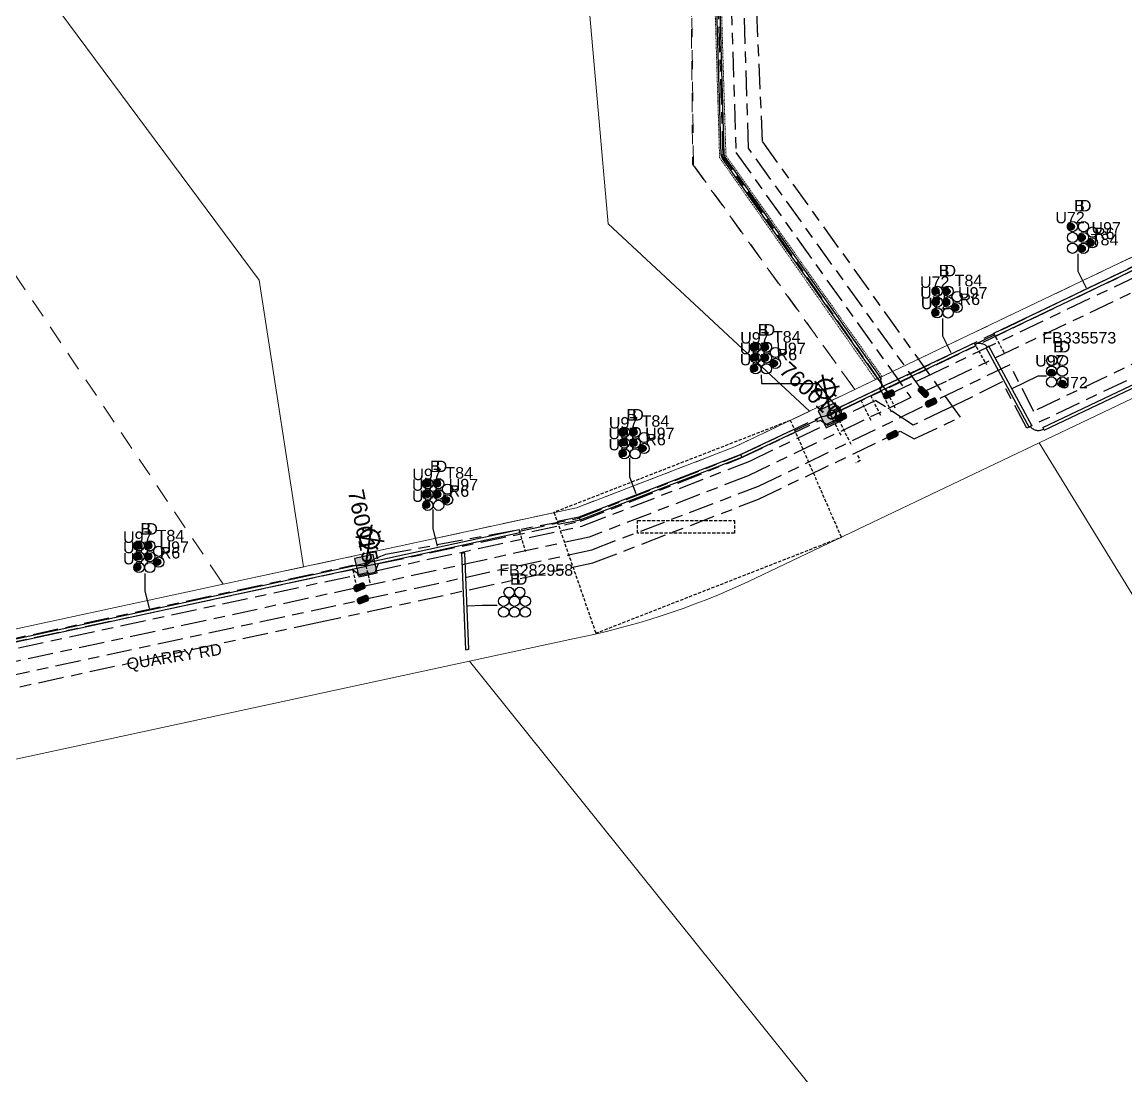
# Model space of a CAD drawing. Header units: metres. Extents: x 292510 to 295946, y 6251475 to 6256272.
# Drawn here: x 294445.9 to 294619.1, y 6255619.2 to 6255784.6 of the extents above; entities that cross this region are included whole.
import ezdxf
from ezdxf.enums import TextEntityAlignment as Align

# ---------------------------------------------------------------- set-up
doc = ezdxf.new("R2010")
doc.units = ezdxf.units.M
for name, pattern in [('Cable Exist UG', [8.2, 4, -1.2, 1.8, -1.2]), ('Dash', [5, 3, -2]), ('DASHED', [0.75, 0.5, -0.25]), ('HIDDEN', [0.375, 0.25, -0.125]), ('HIDDEN2', [0.1875, 0.125, -0.0625])]:
    doc.linetypes.add(name, pattern=pattern)
doc.layers.get('0').update_dxf_attribs({"color": 6})
for name, color, linetype, lineweight in [('Cadastre Developer_SP_EXT', 9, 'Continuous', 5), ('Cadastre Land Parcels_SP_EXT', 7, 'Continuous', 5), ('Cadastre Other Property_SP_EXT', 9, 'HIDDEN', 5), ('Cadastre Roads_SP_EXT', 7, 'Continuous', 5)]:
    doc.layers.add(name, color=color, linetype=linetype, lineweight=lineweight)
for name, color, linetype in [('Duct_SP_EXT', 7, 'Continuous'), ('Equip_HV_EXT', 7, 'Continuous'), ('Equip_SP_SL_EXT', 7, 'Continuous'), ('Mains_HV_EXT', 7, 'Continuous'), ('Mains_LV_EXT', 7, 'Continuous'), ('Mains_SL_EXT', 7, 'Continuous'), ('SupportsUG_SP_LV_SL_EXT', 7, 'Continuous'), ('Trench_SP_EXT', 7, 'Continuous')]:
    doc.layers.add(name, color=color, linetype=linetype)
doc.layers.add('UNKNOWN_FEATURES', color=1, linetype='DASHED', plot=False)
doc.styles.add('COLUMN_LABEL', font='arial.ttf')
doc.styles.add('iecARIAL', font='arial.ttf', dxfattribs={"height": 2})
doc.styles.add('POLE_LABEL', font='arial.ttf')
doc.styles.get("Standard").update_dxf_attribs({"font": 'arial.ttf'})

# ---------------------------------------------------------------- blocks, each defined once
blk = doc.blocks.new('COLUMN_EXT')
blk.add_hatch(color=256).paths.add_polyline_path([(-1.49, 1.48), (-1.49, -1.49), (1.48, -1.49), (1.48, 1.48)])
blk.add_lwpolyline([(-1.49, -1.49), (1.48, -1.49), (1.48, 1.48), (-1.49, 1.48)], close=True)
for tag, height, style, flags, p in [('ASSET_NUM', 2.5, 'COLUMN_LABEL', 8, (2, 2)), ('STRUCTURE_PLANT_NUMBER', 0.2, 'POLE_LABEL', 9, (1.81, 0.03)), ('STREET_CODE', 0.2, 'COLUMN_LABEL', 9, (1.81, -0.2))]:
    blk.add_attdef(tag, text='', height=height, dxfattribs=dict(style=style, flags=flags)).set_placement(p, align=Align.MIDDLE_LEFT)
at = {"flags": 9}
for tag, p in [('COLUMN_TYPE', (1.81, -0.4)), ('OWNED_BY', (1.81, -0.6)), ('STATE', (1.81, -0.8)), ('USAGE', (1.81, -1)), ('STREETNAME', (1.81, -1.6)), ('SUBURB', (1.81, -1.8)), ('LEGEND', (1.81, -1.2)), ('LOCATION', (1.81, -1.4)), ('NOTES', (1.81, -2))]:
    blk.add_attdef(tag, text='', height=0.2, dxfattribs=at).set_placement(p, align=Align.MIDDLE_LEFT)
at = {"flags": 1}
blk.add_attdef('Z', (1.81, -2.35), '', height=0.2, dxfattribs=at)
blk = doc.blocks.new('DUCT_EXT')
blk.add_circle((0, 0.8), 0.8)
at = {"flags": 1}
blk.add_attdef('Z', (0, 0), '', height=0.2, dxfattribs=at)
at = {"flags": 9}
for tag, p in [('DUCT_CODE', (0, 0)), ('XSECT_TYPE', (0, -0.2)), ('STATE', (0, -0.6)), ('FB_REFERENCE', (0, -0.4)), ('NOTES', (0, -0.8))]:
    blk.add_attdef(tag, text='', height=0.2, dxfattribs=at).set_placement(p, align=Align.MIDDLE_LEFT)
blk = doc.blocks.new('SL_LANTERN_EXT')
at = {"lineweight": 40}
for p, q in [((-1.46, 5.68), (-1.06, 5.28)), ((0, 1.97), (0, 6.47)), ((1.46, 5.68), (1.06, 5.28)), ((-2.25, 4.22), (2.25, 4.22)), ((-1.46, 2.76), (-1.06, 3.16)), ((0, 0), (0, 2.72)), ((1.46, 2.76), (1.06, 3.16))]:
    blk.add_line(p, q, dxfattribs=at)
blk.add_circle((0, 4.22), 1.5, dxfattribs=at)
at = {"style": 'iecARIAL', "flags": 9}
blk.add_attdef('ASSET_NUM', (1.5, 1.5), '', height=2.5, dxfattribs=at)
for tag, p, height, flags in [('OPERATING_VOLTAGE', (0.98, -1.65), 0.2, 9), ('ORIENTATION', (0.98, -1.85), 0.2, 9), ('CONSTRUCTED_VOLTAGE', (0.98, -0.65), 0.2, 9), ('CONTROL_TYPE', (0.98, -0.85), 0.2, 9), ('LANTERN_PURPOSE', (0.98, -1.05), 0.2, 9), ('LANTERN_TYPE', (0.98, -1.25), 0.2, 9), ('NO_PHASES', (0.98, -1.45), 0.2, 9), ('LNUMBER', (2.18, -3.25), 2.5, 8), ('OWNED_BY', (0.98, -2.05), 0.2, 9), ('STATE', (0.98, -2.25), 0.2, 9), ('USAGE', (0.98, -2.45), 0.2, 9), ('CEXIST', (0.98, -2.65), 0.2, 9), ('CNEW', (0.98, -2.85), 0.2, 9), ('CNUMBER', (0.98, -3.05), 0.2, 9), ('CREMOVE', (0.98, -3.25), 0.2, 9), ('CREPLACE', (0.98, -3.45), 0.2, 9), ('LKINGHEIGHT', (0.98, -3.65), 0.2, 9), ('LBRACKET', (0.98, -3.85), 0.2, 9), ('LBRACKETVOCAB', (0.98, -4.05), 0.2, 9), ('LCATEGORY', (0.98, -4.25), 0.2, 9), ('LCHARGE1', (0.98, -4.45), 0.2, 9), ('LCHARGE1PERCENT', (0.98, -4.65), 0.2, 9), ('LCHARGE2', (0.98, -4.85), 0.2, 9), ('LCHARGE2PERCENT', (0.98, -5.05), 0.2, 9), ('LCHARGE3', (0.98, -5.25), 0.2, 9), ('LCHARGE3PERCENT', (0.98, -5.45), 0.2, 9), ('LEXIST', (0.98, -5.65), 0.2, 9), ('LLAMP', (0.98, -5.85), 0.2, 9), ('LLAMPVOCAB', (0.98, -6.05), 0.2, 9), ('LMAST', (0.98, -6.25), 0.2, 9), ('LMASTVOCAB', (0.98, -6.45), 0.2, 9), ('LNEW', (0.98, -6.65), 0.2, 9), ('LANTNUMBER', (0.98, -6.85), 0.2, 9), ('LOUTREACH', (0.98, -7.25), 0.2, 9), ('LOUTREACHVOCAB', (0.98, -7.45), 0.2, 9), ('LRATECODE', (0.98, -7.65), 0.2, 9), ('LREMOVE', (0.98, -7.85), 0.2, 9), ('LREPLACE', (0.98, -8.05), 0.2, 9), ('LTYPE', (0.98, -8.25), 0.2, 9), ('LTYPEVOCAB', (0.98, -8.45), 0.2, 9), ('LEGEND', (0.98, -8.65), 0.2, 9), ('LOCATION', (0.98, -8.85), 0.2, 9), ('STREETNAME', (0.98, -9.25), 0.2, 9), ('SUBURB', (0.98, -9.45), 0.2, 1), ('NOTES', (0.98, -9.05), 0.2, 9)]:
    blk.add_attdef(tag, p, '', height=height, dxfattribs=dict(flags=flags))
blk = doc.blocks.new('HV_STJ_EXT')
h = blk.add_hatch(color=256)
edge = h.paths.add_edge_path()
edge.add_ellipse((-0.59, 0.13), major_axis=(0.226, 0.226), ratio=1, start_angle=45, end_angle=135)
edge.add_line((-0.91, 0.13), (-0.91, -0.13))
edge.add_ellipse((-0.59, -0.13), major_axis=(0.226, 0.226), ratio=1, start_angle=135, end_angle=225)
edge.add_line((-0.59, -0.45), (0.59, -0.45))
edge.add_ellipse((0.59, -0.13), major_axis=(-0.226, 0.226), ratio=1, start_angle=135, end_angle=225)
edge.add_line((0.91, -0.13), (0.91, 0.13))
edge.add_ellipse((0.59, 0.13), major_axis=(-0.226, 0.226), ratio=1, start_angle=225, end_angle=315)
edge.add_line((0.59, 0.45), (-0.59, 0.45))
blk.add_lwpolyline([(-0.91, 0.13), (-0.91, -0.13, 0.414214), (-0.59, -0.45), (0.59, -0.45, 0.414214), (0.91, -0.13), (0.91, 0.13, 0.414214), (0.59, 0.45), (-0.59, 0.45, 0.414214)], format="xyb", close=True)
for tag, flags, p in [('ORIENTATION', 9, (1.5, 0)), ('Z', 1, (1.5, -0.8)), ('USAGE', 9, (1.5, -0.2)), ('LEGEND', 9, (1.5, -0.4)), ('NOTES', 9, (1.5, -0.6))]:
    blk.add_attdef(tag, text='', height=0.2, dxfattribs=dict(flags=flags)).set_placement(p, align=Align.MIDDLE_LEFT)
blk = doc.blocks.new('CABLE_LARGE_EXT')
h = blk.add_hatch(color=256)
edge = h.paths.add_edge_path()
edge.add_arc((0, 0.55), 0.55, 0, 360)
blk.add_circle((0, 0.55), 0.55)
at = {"flags": 1}
blk.add_attdef('Z', (0, 0), '', height=0.2, dxfattribs=at)
at = {"flags": 9}
for tag, p in [('COND_CODE', (0, 0)), ('STATE', (0, -0.4)), ('XSECT_SIZE', (0, -0.6)), ('FB_REFERENCE', (0, -0.2)), ('NOTES', (0, -0.8))]:
    blk.add_attdef(tag, text='', height=0.2, dxfattribs=at).set_placement(p, align=Align.MIDDLE_LEFT)

msp = doc.modelspace()

# ---------------------------------------------------------------- linework, layer by layer
at = {"layer": 'Cadastre Developer_SP_EXT', "linetype": 'Dash'}
msp.add_lwpolyline([(294476.58, 6255697.65), (294477.42, 6255696.37), (294532.88, 6255708.38), (294532.88, 6255708.38), (294557.86, 6255717.99), (294576.55, 6255726.94), (294551.23, 6255762.21), (294550.67, 6255818.48), (294516.45, 6255849.68), (294498.95, 6255956.17), (294448.47, 6256023.08), (294321.91, 6255927.79), (294322, 6255927.67), (294476.58, 6255697.65)], close=True, dxfattribs=at)
msp.add_lwpolyline([(294537.74, 6256016.17), (294550.64, 6255818.46), (294551.1, 6255762.29), (294576.55, 6255726.94), (294650.53, 6255762.27)], dxfattribs=at)
at = {"layer": 'Cadastre Land Parcels_SP_EXT', "linetype": 'Continuous'}
for points in [[(294338.3, 6255926.85), (294427.78, 6255785.9), (294435.76, 6255792.99), (294450.42, 6255788.04), (294483.11, 6255744.08), (294490.03, 6255699.13), (294532.88, 6255708.38), (294536.04, 6255709.59), (294557.86, 6255717.99), (294559.91, 6255718.97), (294569.44, 6255723.53), (294537.84, 6255752.92), (294533.85, 6255798.78), (294494.99, 6255837.63), (294475.85, 6255952.44), (294537.5, 6256017.17), (294509.35, 6256054.81), (294338.3, 6255926.85)], [(294179.64, 6255808.48), (294179.72, 6255807.1), (294186.77, 6255639.78), (294192.98, 6255634.99), (294378.33, 6255675), (294490.03, 6255699.13), (294483.11, 6255744.08), (294450.42, 6255788.04), (294435.76, 6255792.99), (294427.78, 6255785.9), (294338.3, 6255926.85), (294179.64, 6255808.48)], [(294388.79, 6255538.39), (294396.19, 6255514.24), (294425.78, 6255509.48), (294477.34, 6255501.17), (294491.83, 6255498.84), (294556.66, 6255488.82), (294562.55, 6255487.91), (294566.81, 6255487.25), (294575.28, 6255610.53), (294516.07, 6255684.29), (294411.92, 6255661.8), (294404.15, 6255658.26), (294398.58, 6255651.82), (294396.18, 6255643.64), (294388.79, 6255538.39)]]:
    msp.add_lwpolyline(points, close=True, dxfattribs=at)
for points in [[(294475.85, 6255952.44), (294494.99, 6255837.63), (294533.85, 6255798.78), (294537.84, 6255752.92), (294569.44, 6255723.53), (294647.68, 6255760.95)], [(294655.76, 6255742.52), (294605.49, 6255718.55), (294650.92, 6255644.6)], [(294650.92, 6255644.6), (294605.49, 6255718.55), (294559.86, 6255696.8), (294558.17, 6255696.03), (294556.48, 6255695.29), (294554.78, 6255694.58), (294553.07, 6255693.89), (294551.35, 6255693.23), (294549.62, 6255692.59), (294547.89, 6255691.99), (294546.16, 6255691.41), (294544.41, 6255690.86), (294542.66, 6255690.33), (294540.91, 6255689.84), (294539.14, 6255689.37), (294537.38, 6255688.93), (294535.61, 6255688.51), (294534.08, 6255688.17), (294532.56, 6255687.85), (294516.07, 6255684.29), (294575.28, 6255610.53), (294685.28, 6255471.4)]]:
    msp.add_lwpolyline(points, dxfattribs=at)
at = {"layer": 'Cadastre Other Property_SP_EXT', "linetype": 'HIDDEN2'}
msp.add_lwpolyline([(294501.79, 6255957.39), (294519.24, 6255851.2), (294553.63, 6255819.84), (294555.34, 6255763.32), (294579.79, 6255728.53), (294580.83, 6255728.97), (294556.33, 6255763.65), (294554.61, 6255820.3), (294520.18, 6255851.7), (294513.18, 6255894.25), (294548.33, 6255895.32), (294619.94, 6255926.12)], dxfattribs=at)
at = {"layer": 'Duct_SP_EXT'}
for p, q in [((294555.61, 6255763.77), (294553.94, 6255820.2)), ((294556.08, 6255763.84), (294554.41, 6255820.42)), ((294555.61, 6255763.77), (294555.85, 6255763.8)), ((294555.77, 6255763.17), (294555.61, 6255763.77)), ((294555.77, 6255763.17), (294555.99, 6255763.28)), ((294580.36, 6255728.33), (294555.77, 6255763.17)), ((294556.08, 6255763.84), (294555.85, 6255763.8)), ((294556.21, 6255763.38), (294555.99, 6255763.28)), ((294556.21, 6255763.38), (294556.08, 6255763.84)), ((294580.75, 6255728.61), (294556.21, 6255763.38)), ((294598.37, 6255735.77), (294624.9, 6255748.44)), ((294598.58, 6255735.33), (294625.11, 6255748.01)), ((294606.06, 6255720.98), (294650.47, 6255742.15)), ((294606.27, 6255720.55), (294650.67, 6255741.72)), ((294598.37, 6255735.77), (294598.47, 6255735.55)), ((294598.58, 6255735.33), (294598.47, 6255735.55)), ((294580.45, 6255727.19), (294595.32, 6255734.25)), ((294580.65, 6255726.75), (294595.53, 6255733.82)), ((294595.32, 6255734.25), (294595.42, 6255734.03)), ((294595.53, 6255733.82), (294595.42, 6255734.03)), ((294597.17, 6255733.5), (294597.38, 6255733.62)), ((294603.9, 6255721.04), (294597.17, 6255733.5)), ((294597.6, 6255733.73), (294597.38, 6255733.62)), ((294604.32, 6255721.27), (294597.6, 6255733.73)), ((294580.36, 6255728.33), (294580.56, 6255728.47)), ((294580.75, 6255728.61), (294580.56, 6255728.47)), ((294573.23, 6255723.72), (294580.44, 6255727.17)), ((294573.44, 6255723.29), (294580.65, 6255726.74)), ((294580.44, 6255727.17), (294580.55, 6255726.96)), ((294580.45, 6255727.19), (294580.55, 6255726.97)), ((294580.65, 6255726.75), (294580.55, 6255726.97)), ((294580.65, 6255726.74), (294580.55, 6255726.96)), ((294573.23, 6255723.72), (294573.33, 6255723.51)), ((294573.44, 6255723.29), (294573.33, 6255723.51)), ((294604.32, 6255721.27), (294604.11, 6255721.16)), ((294558.63, 6255716.74), (294567.05, 6255720.74)), ((294558.82, 6255716.3), (294567.26, 6255720.31)), ((294567.05, 6255720.74), (294567.15, 6255720.52)), ((294567.26, 6255720.31), (294567.15, 6255720.52)), ((294603.9, 6255721.04), (294604.11, 6255721.16)), ((294606.06, 6255720.98), (294606.17, 6255720.76)), ((294606.27, 6255720.55), (294606.17, 6255720.76)), ((294533.3, 6255706.97), (294558.63, 6255716.74)), ((294533.44, 6255706.51), (294558.82, 6255716.3)), ((294558.63, 6255716.74), (294558.72, 6255716.52)), ((294558.82, 6255716.3), (294558.72, 6255716.52)), ((294529.89, 6255706.27), (294533.3, 6255706.97)), ((294529.89, 6255706.27), (294529.94, 6255706.03)), ((294529.99, 6255705.8), (294529.94, 6255706.03)), ((294529.99, 6255705.8), (294533.44, 6255706.51)), ((294533.3, 6255706.97), (294533.37, 6255706.74)), ((294533.44, 6255706.51), (294533.37, 6255706.74)), ((294499.62, 6255699.68), (294523.87, 6255704.95)), ((294499.73, 6255699.21), (294523.97, 6255704.48)), ((294523.87, 6255704.95), (294523.92, 6255704.72)), ((294523.97, 6255704.48), (294523.92, 6255704.72)), ((294514.9, 6255701.31), (294515.14, 6255701.32)), ((294515.53, 6255686.11), (294514.9, 6255701.31)), ((294515.38, 6255701.33), (294515.14, 6255701.32)), ((294516.01, 6255686.13), (294515.38, 6255701.33)), ((294437.8, 6255686.3), (294499.75, 6255699.71)), ((294437.9, 6255685.83), (294499.85, 6255699.24)), ((294499.62, 6255699.68), (294499.67, 6255699.45)), ((294499.73, 6255699.21), (294499.67, 6255699.45)), ((294499.75, 6255699.71), (294499.8, 6255699.48)), ((294499.85, 6255699.24), (294499.8, 6255699.48)), ((294515.53, 6255686.11), (294515.77, 6255686.12)), ((294516.01, 6255686.13), (294515.77, 6255686.12))]:
    msp.add_line(p, q, dxfattribs=at)
for points in [[(294611.55, 6255748.22), (294611.55, 6255745.52), (294612.88, 6255742.88)], [(294590.32, 6255738.08), (294590.32, 6255735.38), (294591.64, 6255732.74)], [(294561.88, 6255729.25), (294561.89, 6255727.9), (294570.75, 6255727.9), (294573.81, 6255724)], [(294606.62, 6255729.01), (294605.29, 6255729.05), (294601.19, 6255727.04)], [(294541.21, 6255716.18), (294541.21, 6255713.21), (294542.18, 6255710.63)], [(294510.36, 6255708.09), (294510.36, 6255705.12), (294511, 6255702.36)], [(294465.13, 6255698.08), (294465.13, 6255695.37), (294465.83, 6255692.56)], [(294520.44, 6255693.03), (294518.09, 6255693.03), (294515.83, 6255692.94)]]:
    msp.add_lwpolyline(points, dxfattribs=at)
at = {"layer": 'Mains_HV_EXT', "linetype": 'Cable Exist UG'}
for points in [[(294463.99, 6256043.47), (294448.91, 6256032.05), (294448.91, 6256032.05), (294504.13, 6255958.37), (294514.54, 6255895.06), (294515.85, 6255887.15), (294515.85, 6255887.15), (294521.58, 6255852.57), (294556.08, 6255820.91), (294557.9, 6255764.13), (294585.35, 6255725.66), (294559.84, 6255713.4), (294534.88, 6255703.79), (294498.82, 6255695.9)], [(294587.31, 6255726.59), (294559.88, 6255764.8), (294558.05, 6255821.81), (294523.44, 6255853.58), (294517.82, 6255887.48), (294516.51, 6255895.39), (294506.02, 6255959.18), (294453.57, 6256028.7), (294451.44, 6256031.65), (294451.44, 6256031.65), (294465.14, 6256041.98)], [(294582.44, 6255719.78), (294583.7, 6255720.39), (294585.88, 6255719.21), (294593.12, 6255722.58), (294562.07, 6255765.88), (294559.63, 6255822.49), (294524.83, 6255854.23), (294507.47, 6255959.82), (294455.65, 6256028.5), (294450.56, 6256035.25), (294450.3, 6256035.6), (294450.82, 6256036)], [(294581.92, 6255726.2), (294580.82, 6255727.77), (294555.92, 6255763.47), (294554.11, 6255820), (294519.72, 6255851.57), (294512.79, 6255893.33), (294548.49, 6255894.18), (294609.62, 6255920.58)], [(294581.91, 6255726.17), (294586.14, 6255728.19), (294586.14, 6255728.19), (294587.7, 6255728.93), (294652.21, 6255759.74), (294659.06, 6255762.53), (294664.89, 6255764.51), (294672.62, 6255766.61), (294679.54, 6255767.98), (294706.52, 6255769.77), (294730.71, 6255769.78), (294738.04, 6255770.21), (294746.21, 6255769.38), (294750.21, 6255768.4), (294754.6, 6255766.73), (294757.66, 6255765.15), (294760.91, 6255763.06), (294764.53, 6255760.07), (294767.74, 6255756.65), (294771.04, 6255751.94), (294817.85, 6255673.16)], [(294587.3, 6255726.6), (294591.31, 6255728.44), (294591.31, 6255728.44), (294653.02, 6255757.91)], [(294667.13, 6255744.13), (294665.35, 6255743.28), (294663.19, 6255748.83), (294663.19, 6255748.83), (294652.62, 6255744.23), (294641.4, 6255738.89), (294603.55, 6255720.88), (294599.69, 6255728.16), (294599.69, 6255728.16), (294594.7, 6255725.63), (294591.07, 6255723.9), (294585.73, 6255721.34), (294579.84, 6255725.21), (294574.45, 6255722.6)], [(294623.5, 6255732.54), (294604.63, 6255723.51), (294600.9, 6255730.82), (294588.53, 6255724.9)], [(294499.37, 6255693.97), (294535.29, 6255701.8), (294561.45, 6255711.77), (294588.52, 6255724.9)], [(294352.82, 6255708.54), (294354.57, 6255707.62), (294357.24, 6255703.66), (294367.47, 6255690.84), (294371.58, 6255687.61), (294374.22, 6255684.62), (294379.85, 6255675.3), (294381.17, 6255672.55), (294381.17, 6255672.55), (294533.74, 6255705.49), (294560.07, 6255715.72), (294574.38, 6255722.57)], [(294498.82, 6255695.9), (294383.06, 6255670.91), (294383.06, 6255670.91), (294378.96, 6255612.52), (294376.75, 6255609.62), (294371.79, 6255539), (294370.15, 6255528.91), (294368.47, 6255523.3), (294368.47, 6255523.3), (294366.16, 6255516.71), (294363.92, 6255513.06), (294362.31, 6255510.77), (294361.43, 6255509.69), (294358.71, 6255507.4), (294355.65, 6255505.32), (294354.63, 6255504.51), (294353.88, 6255504.2), (294353.01, 6255476.99)], [(294390.55, 6255503.91), (294389.01, 6255507.41), (294386.89, 6255512.66), (294384.98, 6255523.91), (294371.73, 6255526.29), (294371.73, 6255526.29), (294373.64, 6255538.09), (294378.71, 6255609.06), (294380.94, 6255611.98), (294380.94, 6255611.98), (294384.95, 6255669.27), (294387.02, 6255669.72), (294387.02, 6255669.72), (294499.37, 6255693.97)]]:
    msp.add_lwpolyline(points, dxfattribs=at)
msp.add_lwpolyline([(294229.88, 6255514.52), (294337.12, 6255499.89), (294337.12, 6255499.89, 0.112108), (294350.49, 6255501.08), (294350.49, 6255501.08), (294354.78, 6255500.6), (294354.78, 6255500.6, 0.22782), (294372.67, 6255522.27), (294372.67, 6255522.27), (294374.81, 6255522.81), (294374.81, 6255522.81), (294377.67, 6255538.04), (294377.81, 6255539.15), (294377.81, 6255539.15), (294385.77, 6255652.5), (294386.84, 6255667.67), (294424.43, 6255675.75), (294492, 6255690.32), (294492, 6255690.32), (294535.46, 6255699.73), (294561.43, 6255709.72), (294582.44, 6255719.78)], format="xyb", dxfattribs=at)
at = {"layer": 'Mains_LV_EXT', "linetype": 'Cable Exist UG'}
msp.add_lwpolyline([(294439.76, 6255686.29), (294497.75, 6255698.71), (294498.98, 6255697.78), (294501.31, 6255698.28), (294501.81, 6255699.62), (294533.51, 6255706.26), (294558.48, 6255716.09), (294571.17, 6255722.13), (294572.31, 6255721.33), (294574.33, 6255722.22), (294574.53, 6255723.73), (294618.71, 6255744.91), (294623.37, 6255747.23)], dxfattribs=at)
at = {"layer": 'Mains_SL_EXT', "linetype": 'Cable Exist UG'}
for points in [[(294625.09, 6255747.94), (294622.96, 6255747.59), (294622.96, 6255747.59), (294603.12, 6255737.97), (294574.56, 6255724.3), (294572.78, 6255722.89)], [(294499.84, 6255699.31), (294501.11, 6255700.36), (294501.11, 6255700.36), (294502.98, 6255701.1), (294533.06, 6255706.69), (294558.22, 6255716.52), (294571.32, 6255722.72), (294572.78, 6255722.89)], [(294437.86, 6255685.87), (294439.58, 6255686.78), (294497.74, 6255699.37), (294499.84, 6255699.31)]]:
    msp.add_lwpolyline(points, dxfattribs=at)
at = {"layer": 'Trench_SP_EXT', "linetype": 'Cable Exist UG'}
for points in [[(294595.42, 6255734.03), (294598.49, 6255735.54)], [(294567.15, 6255720.52), (294573.41, 6255723.52)], [(294523.93, 6255704.72), (294529.94, 6255706.03)]]:
    msp.add_lwpolyline(points, dxfattribs=at)
for points in [[(294597.38, 6255733.62, 0.30972), (294595.42, 6255734.03)], [(294580.56, 6255728.47, -0.298098), (294580.62, 6255727.07)], [(294604.11, 6255721.16, 0.407125), (294606.17, 6255720.76)]]:
    msp.add_lwpolyline(points, format="xyb", dxfattribs=at)
at = {"layer": 'UNKNOWN_FEATURES'}
for points in [[(294598.3, 6255735.84), (294600.06, 6255732.56)], [(294595.23, 6255734.3), (294597.21, 6255730.86)], [(294582.32, 6255723.41), (294580.63, 6255726.9)], [(294581.36, 6255727.14), (294582.85, 6255724.08)], [(294579.1, 6255722.1), (294577.51, 6255725.27)], [(294580.62, 6255722.87), (294579.03, 6255726.03)], [(294573.4, 6255723.51), (294576.05, 6255718.1)], [(294529.35, 6255707.66), (294535.92, 6255688.69), (294574.46, 6255703.76), (294566.47, 6255722.1), (294529.35, 6255707.66)], [(294572.78, 6255722.89), (294574.36, 6255719.73)], [(294576.98, 6255716.58), (294577.41, 6255715.79), (294576.73, 6255715.41)], [(294542.47, 6255706.36), (294557.68, 6255706.37), (294557.68, 6255704.41), (294542.47, 6255704.4), (294542.47, 6255706.36)], [(294523.92, 6255704.71), (294524.84, 6255701.54)], [(294498.44, 6255695.93), (294497.79, 6255698.86)], [(294499.84, 6255699.31), (294500.49, 6255696.39)]]:
    msp.add_lwpolyline(points, dxfattribs=at)

# ---------------------------------------------------------------- block references
at = {"layer": 'Duct_SP_EXT'}
for name, p in [('CABLE_LARGE_EXT', (294610.46, 6255751.95)), ('CABLE_LARGE_EXT', (294589.23, 6255741.84)), ('CABLE_LARGE_EXT', (294589.21, 6255738.45)), ('CABLE_LARGE_EXT', (294560.77, 6255731.43)), ('DUCT_EXT', (294607.46, 6255730.7)), ('DUCT_EXT', (294609.16, 6255730.7)), ('CABLE_LARGE_EXT', (294560.76, 6255729.72)), ('DUCT_EXT', (294607.42, 6255729.02)), ('CABLE_LARGE_EXT', (294607.42, 6255729.02)), ('DUCT_EXT', (294609.12, 6255729.02)), ('DUCT_EXT', (294607.42, 6255727.32)), ('DUCT_EXT', (294609.12, 6255727.32)), ('CABLE_LARGE_EXT', (294609.12, 6255727.32)), ('CABLE_LARGE_EXT', (294540.16, 6255718.09)), ('CABLE_LARGE_EXT', (294540.15, 6255716.39)), ('CABLE_LARGE_EXT', (294509.32, 6255710)), ('CABLE_LARGE_EXT', (294509.31, 6255708.3)), ('CABLE_LARGE_EXT', (294463.98, 6255700.2)), ('CABLE_LARGE_EXT', (294463.97, 6255698.5)), ('DUCT_EXT', (294522.3, 6255694.31)), ('DUCT_EXT', (294524, 6255694.31)), ('DUCT_EXT', (294521.45, 6255692.91)), ('DUCT_EXT', (294523.15, 6255692.91)), ('DUCT_EXT', (294524.85, 6255692.91)), ('DUCT_EXT', (294521.45, 6255691.21)), ('DUCT_EXT', (294523.15, 6255691.21)), ('DUCT_EXT', (294524.85, 6255691.21))]:
    msp.add_blockref(name, p, dxfattribs=at)
for name, p, rotation in [('DUCT_EXT', (294609.94, 6255752.51), 269.7680345351997), ('DUCT_EXT', (294611.64, 6255752.5), 269.7680345351997), ('DUCT_EXT', (294613.04, 6255751.65), 269.7680345351997), ('DUCT_EXT', (294609.93, 6255750.81), 269.7680345351997), ('DUCT_EXT', (294611.63, 6255750.8), 269.7680345351997), ('CABLE_LARGE_EXT', (294611.63, 6255750.8), 269.4155065605457), ('DUCT_EXT', (294613.03, 6255749.95), 269.7680345351997), ('DUCT_EXT', (294609.93, 6255749.11), 269.7680345351997), ('CABLE_LARGE_EXT', (294611.63, 6255749.1), 265.7896036869093), ('DUCT_EXT', (294611.63, 6255749.1), 269.7680345351997), ('CABLE_LARGE_EXT', (294613.03, 6255749.95), 269.9804343090673), ('DUCT_EXT', (294588.7, 6255742.37), 269.7680345351997), ('CABLE_LARGE_EXT', (294590.4, 6255742.36), 265.7896036869093), ('DUCT_EXT', (294590.4, 6255742.36), 269.7680345351997), ('DUCT_EXT', (294591.8, 6255741.51), 269.7680345351997), ('CABLE_LARGE_EXT', (294588.7, 6255740.67), 269.8404124572043), ('DUCT_EXT', (294588.7, 6255740.67), 269.7680345351997), ('CABLE_LARGE_EXT', (294590.38, 6255740.65), 269.8404124572043), ('DUCT_EXT', (294590.4, 6255740.66), 269.7680345351997), ('CABLE_LARGE_EXT', (294591.79, 6255739.81), 269.9804343090673), ('DUCT_EXT', (294591.79, 6255739.81), 269.7680345351997), ('DUCT_EXT', (294588.69, 6255738.97), 269.7680345351997), ('DUCT_EXT', (294590.39, 6255738.96), 269.7680345351997), ('DUCT_EXT', (294560.2, 6255733.59), 269.9999999999998), ('CABLE_LARGE_EXT', (294560.28, 6255733.57), 269.9999999999998), ('DUCT_EXT', (294561.9, 6255733.59), 269.9999999999998), ('CABLE_LARGE_EXT', (294561.9, 6255733.59), 270.0921183471319), ('DUCT_EXT', (294563.3, 6255732.74), 269.9999999999998), ('DUCT_EXT', (294560.2, 6255731.89), 269.9999999999998), ('DUCT_EXT', (294561.9, 6255731.89), 269.9999999999998), ('CABLE_LARGE_EXT', (294561.9, 6255731.89), 270.5659384692607), ('DUCT_EXT', (294563.3, 6255731.04), 269.9999999999998), ('CABLE_LARGE_EXT', (294563.3, 6255731.04), 270.4784096526656), ('DUCT_EXT', (294560.2, 6255730.19), 269.9999999999998), ('DUCT_EXT', (294561.9, 6255730.19), 269.9999999999998), ('DUCT_EXT', (294539.59, 6255720.25), 269.9999999999998), ('CABLE_LARGE_EXT', (294539.67, 6255720.23), 269.9999999999998), ('DUCT_EXT', (294541.29, 6255720.25), 269.9999999999998), ('CABLE_LARGE_EXT', (294541.29, 6255720.25), 269.9658830695616), ('DUCT_EXT', (294542.69, 6255719.4), 269.9999999999998), ('DUCT_EXT', (294539.59, 6255718.55), 269.9999999999998), ('DUCT_EXT', (294541.29, 6255718.55), 269.9999999999998), ('CABLE_LARGE_EXT', (294541.31, 6255718.57), 270.5659384692607), ('DUCT_EXT', (294542.69, 6255717.7), 269.9999999999998), ('CABLE_LARGE_EXT', (294542.69, 6255717.7), 270.4784096526656), ('DUCT_EXT', (294539.59, 6255716.85), 269.9999999999998), ('DUCT_EXT', (294541.29, 6255716.85), 269.9999999999998), ('DUCT_EXT', (294508.75, 6255712.16), 269.9999999999998), ('CABLE_LARGE_EXT', (294508.83, 6255712.15), 269.9999999999998), ('DUCT_EXT', (294510.45, 6255712.16), 269.9999999999998), ('CABLE_LARGE_EXT', (294510.45, 6255712.16), 269.9999999999998), ('DUCT_EXT', (294508.75, 6255710.46), 269.9999999999998), ('DUCT_EXT', (294510.45, 6255710.46), 269.9999999999998), ('CABLE_LARGE_EXT', (294510.5, 6255710.52), 270.5659384692607), ('DUCT_EXT', (294511.85, 6255711.31), 269.9999999999998), ('DUCT_EXT', (294508.75, 6255708.76), 269.9999999999998), ('DUCT_EXT', (294510.45, 6255708.76), 269.9999999999998), ('DUCT_EXT', (294511.85, 6255709.61), 269.9999999999998), ('CABLE_LARGE_EXT', (294511.85, 6255709.61), 270.4784096526656), ('DUCT_EXT', (294463.43, 6255702.41), 269.9999999999998), ('CABLE_LARGE_EXT', (294463.5, 6255702.38), 269.9999999999998), ('DUCT_EXT', (294465.13, 6255702.41), 269.9999999999998), ('CABLE_LARGE_EXT', (294465.13, 6255702.41), 269.9999999999998), ('DUCT_EXT', (294466.53, 6255701.56), 269.9999999999998), ('DUCT_EXT', (294463.43, 6255700.71), 269.9999999999998), ('CABLE_LARGE_EXT', (294465.12, 6255700.71), 270.5659384692607), ('DUCT_EXT', (294465.13, 6255700.71), 269.9999999999998), ('DUCT_EXT', (294466.53, 6255699.86), 269.9999999999998), ('DUCT_EXT', (294463.43, 6255699.01), 269.9999999999998), ('DUCT_EXT', (294465.13, 6255699.01), 269.9999999999998), ('CABLE_LARGE_EXT', (294466.53, 6255699.86), 269.9224254358015)]:
    msp.add_blockref(name, p, dxfattribs=dict(at, rotation=rotation))
at = {"layer": 'Equip_HV_EXT'}
for p, rotation in [((294581.91, 6255726.17), 23.0360735175163), ((294587.33, 6255726.54), 136.4171106392825), ((294588.52, 6255724.89), 205.8739287065831), ((294574.38, 6255722.57), 23.1603194719296), ((294582.45, 6255719.79), 25.59886335706116), ((294498.82, 6255695.9), 21.24717912558111), ((294499.37, 6255693.97), 21.2839667645383)]:
    msp.add_blockref('HV_STJ_EXT', p, dxfattribs=dict(at, rotation=rotation))
at = {"layer": 'Equip_SP_SL_EXT'}
for p, rotation in [((294572.78, 6255722.89), 11.312931636283), ((294499.84, 6255699.31), 351.6277404984003)]:
    msp.add_blockref('SL_LANTERN_EXT', p, dxfattribs=dict(at, rotation=rotation))
at = {"layer": 'SupportsUG_SP_LV_SL_EXT'}
ref = msp.add_blockref('COLUMN_EXT', (294572.78, 6255722.89), dxfattribs=dict(at, rotation=25.14882268443857))
ref.add_attrib('ASSET_NUM', '760016', dxfattribs={"layer": '0', "height": 2.5, "rotation": 317.3801, "style": 'COLUMN_LABEL'}).set_placement((294574.78, 6255723.64), align=Align.TOP_RIGHT)
ref = msp.add_blockref('COLUMN_EXT', (294499.84, 6255699.31), dxfattribs=dict(at, rotation=12.28647694217445))
ref.add_attrib('ASSET_NUM', '760015', dxfattribs={"layer": '0', "height": 2.5, "rotation": 281.8975, "style": 'COLUMN_LABEL'}).set_placement((294501.84, 6255700.06), align=Align.TOP_RIGHT)

# ---------------------------------------------------------------- texts
at = {"layer": 'Cadastre Roads_SP_EXT'}
msp.add_text('QUARRY RD', height=1.8, rotation=9.1711, dxfattribs=at).set_placement((294462.44, 6255682.94))
at = {"layer": 'Duct_SP_EXT'}
for s, p in [('B', (294610.97, 6255754.88)), ('D', (294611.87, 6255754.88)), ('U72', (294608.03, 6255753.02)), ('U97', (294613.7, 6255751.41)), ('T84', (294613.59, 6255749.56)), ('R6', (294614.1, 6255750.53)), ('B', (294589.73, 6255744.7)), ('D', (294590.63, 6255744.7)), ('U72', (294586.79, 6255742.9)), ('T84', (294592.23, 6255743.14)), ('U97', (294586.81, 6255741.2)), ('U97', (294592.76, 6255741.2)), ('R6', (294593, 6255740.2)), ('U72', (294586.93, 6255739.53)), ('B', (294561.33, 6255735.4)), ('D', (294562.23, 6255735.4)), ('U97', (294558.57, 6255734.14)), ('T84', (294563.71, 6255734.31)), ('FB335573', (294605.98, 6255734.16)), ('U97', (294558.51, 6255732.48)), ('U97', (294564.24, 6255732.49)), ('R6', (294564.29, 6255731.52)), ('B', (294607.68, 6255732.76)), ('D', (294608.58, 6255732.76)), ('U97', (294558.51, 6255730.73)), ('U97', (294604.86, 6255730.54)), ('U72', (294608.52, 6255727.12)), ('B', (294540.72, 6255722.07)), ('D', (294541.62, 6255722.07)), ('T84', (294543.1, 6255721.1)), ('U97', (294537.96, 6255720.81)), ('U97', (294537.9, 6255719.14)), ('U97', (294543.65, 6255719.16)), ('R6', (294543.68, 6255718.18)), ('U97', (294537.9, 6255717.39)), ('U97', (294507.12, 6255712.72)), ('B', (294509.87, 6255713.98)), ('D', (294510.77, 6255713.98)), ('T84', (294512.31, 6255712.96)), ('U97', (294507.06, 6255711.05)), ('U97', (294512.83, 6255711.12)), ('U97', (294507.06, 6255709.3)), ('R6', (294512.83, 6255710.1)), ('B', (294464.46, 6255704.17)), ('D', (294465.36, 6255704.17)), ('U97', (294461.72, 6255702.86)), ('T84', (294466.99, 6255703.11)), ('U97', (294461.72, 6255701.25)), ('U97', (294467.45, 6255701.31)), ('R6', (294467.48, 6255700.42)), ('U97', (294461.72, 6255699.5)), ('FB282958', (294520.75, 6255697.71)), ('B', (294522.45, 6255696.31)), ('D', (294523.35, 6255696.31))]:
    msp.add_text(s, height=1.8, dxfattribs=at).set_placement(p)

doc.saveas('drawing.dxf')
